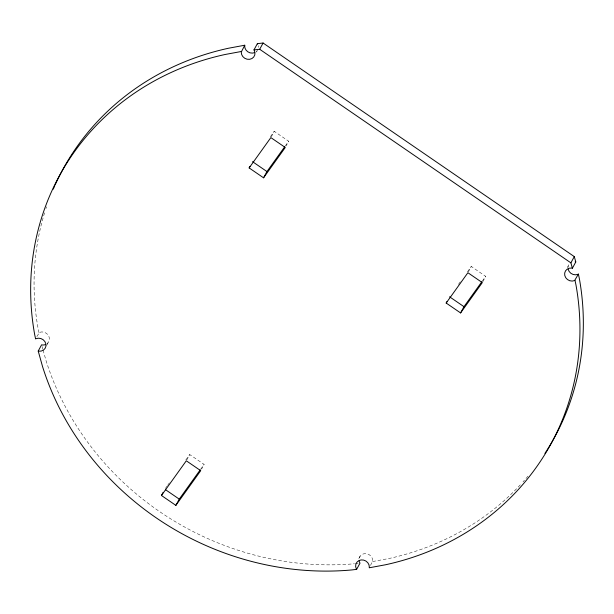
<?xml version="1.0" encoding="UTF-8"?>
<svg xmlns="http://www.w3.org/2000/svg" width="614" height="614" viewBox="0 0 614 614"><rect width="100%" height="100%" fill="white"/><g stroke="black" fill="none" stroke-linecap="round" stroke-linejoin="round"><path stroke-width="0.46" stroke-dasharray="3.07 2.3" d="M370.495 565.448L372.729 560.973A7 6.393 28.5 0 0 367.088 553.843A7 6.393 28.5 0 0 359.328 557.712M36.878 336.579L39.388 332.443A7 6.393 28.5 0 1 48.176 335.152A7 6.393 28.5 0 1 47.155 343.617M46.61 345.528L48.306 342.405M256.452 52.09L257.304 50.532A7 6.393 28.5 0 1 256.145 51.745M271.281 136.815L274.258 131.342L288.672 141.228L286.124 145.917M186.725 460.009L189.695 454.537L204.109 464.422L201.569 469.111M468.313 271.941L471.283 266.468L485.705 276.354L482.734 281.826M358.822 558.571L360.096 556.23M567.39 267.481L569.086 264.35A7 6.393 28.5 0 0 568.004 267.489M270.36 136.784L274.258 131.342M285.326 145.894L288.672 141.228M165.396 488.468L167.054 486.15M167.607 485.382L169.817 482.297M185.827 459.932L189.695 454.537M200.801 469.05L204.109 464.422M458.474 284.351L460.707 281.243M467.392 271.91L471.283 266.468M482.358 281.02L485.705 276.354M372.614 561.534L388.9 558.517A279.969 255.762 28.5 0 0 520.426 484.699M355.345 563.675L358.154 563.33M42.097 346.557L42.834 349.182M43.08 350.057L46.019 360.572A279.969 255.762 28.5 0 0 354.401 563.759M39.004 332.665L38.045 328.145A279.969 255.762 28.5 0 1 44.768 212.237M527.979 476.172A279.969 255.762 28.5 0 1 522.99 481.898M45.92 208.622A279.969 255.762 28.5 0 1 46.518 206.826M258.241 45.689A7 6.393 28.5 0 1 258.387 47.393"/><path stroke-width="0.92" d="M55.183 184.814A279.969 255.762 28.5 0 1 228.5 48.237L244.779 45.221L241.271 52.036A7 6.393 28.5 0 0 249.591 59.32A7 6.393 28.5 0 0 254.234 50.294L253.966 49.911L257.366 43.655L263.091 43.018L574.29 256.606L575.786 261.955L572.394 268.211L571.795 268.065A7 6.393 28.5 0 0 564.757 275.448A7 6.393 28.5 0 0 574.612 280.567L578.396 274.09L579.355 278.61A279.969 255.762 28.5 0 1 546.974 450.216M244.779 45.221L244.671 45.781A7 6.393 28.5 0 0 254.672 52.612M359.159 561.066A7 6.393 28.5 0 0 359.766 562.716L360.034 563.099L356.634 569.355L351.945 569.93A279.969 255.762 28.5 0 1 42.627 366.827L38.214 351.054L41.606 344.799L42.205 344.953A7 6.393 28.5 0 0 45.682 344.485M253.966 49.911L259.691 49.273L263.091 43.018M249.138 167.929L270.858 137.597L285.272 147.483L263.552 177.814L249.138 167.929L249.99 166.363M263.552 177.814L266.952 171.559L284.773 146.669M161.451 495.49L186.303 460.792L200.717 470.677L175.865 505.376L161.451 495.49L163.147 492.359M175.865 505.376L179.257 499.121L200.248 469.817M446.171 303.047L467.891 272.723L482.305 282.609L460.584 312.933L446.171 303.047L447.023 301.489M460.584 312.933L463.984 306.678L481.806 281.795M572.394 268.211L570.897 262.861L574.29 256.606M578.396 274.09L578.004 274.312A7 6.393 28.5 0 1 568.15 269.193M241.386 51.476L225.1 54.492A279.969 255.762 28.5 0 0 34.645 334.4L35.604 338.92L35.996 338.698A7 6.393 28.5 0 1 45.85 343.817A7 6.393 28.5 0 1 38.812 351.2L38.214 351.054M575.188 261.81L575.786 261.955M259.691 49.273L570.897 262.861M252.538 161.674L266.952 171.559M449.563 296.792L463.984 306.678M165.603 489.757L179.257 499.121M257.366 43.655L257.634 44.047M356.634 569.355L356.366 568.971A7 6.393 28.5 0 1 361.017 559.953A7 6.393 28.5 0 1 369.329 567.229L369.221 567.789L385.5 564.773A279.969 255.762 28.5 0 0 575.955 284.865L574.996 280.345M546.468 451.014A279.969 255.762 28.5 0 1 544.933 453.393M53.272 189.143A279.969 255.762 28.5 0 1 54.792 185.681"/></g></svg>
